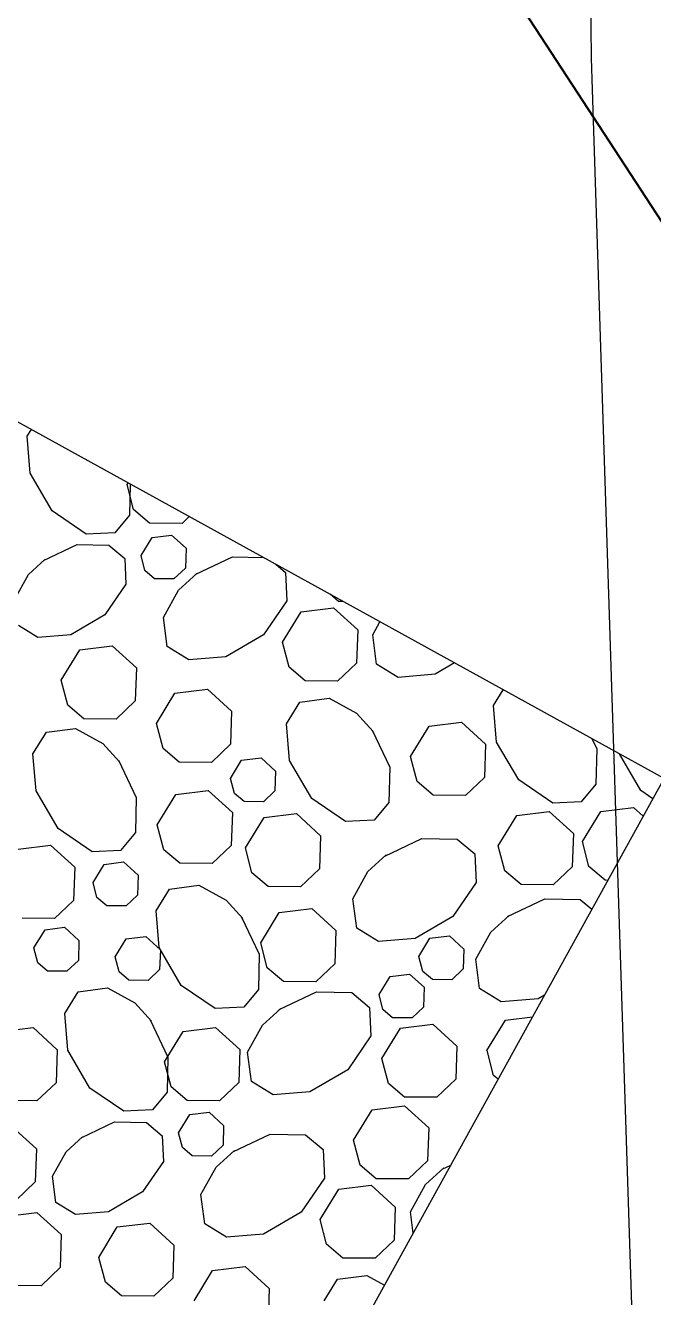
# Model space of a CAD drawing. Header units: inches. Extents: x -5337 to 1057, y 15227 to 19227.
# Drawn here: x -3698.54 to -3693.37, y 15960.06 to 15970.52 of the extents above; entities that cross this region are included whole.
import ezdxf

# ---------------------------------------------------------------- set-up
doc = ezdxf.new("R2010")
doc.units = ezdxf.units.IN
doc.header["$LTSCALE"] = 150
doc.header["$MEASUREMENT"] = 0
for name, color, linetype in [('ECB', 84, 'Continuous'), ('Level 28', 7, 'Continuous'), ('PAVING', 7, 'Continuous')]:
    doc.layers.add(name, color=color, linetype=linetype)

# ---------------------------------------------------------------- blocks, each defined once
blk = doc.blocks.new('A$C58E001BE')
at = {"layer": 'PAVING', "color": 1}
for p, q in [((22.343, 8.757), (4.829, 18.414)), ((17.109, 11.569), (17.143, 11.624)), ((17.133, 11.266), (17.109, 11.569)), ((17.315, 10.955), (17.133, 11.266)), ((17.929, 11.171), (17.938, 11.186)), ((17.983, 10.966), (17.929, 11.171)), ((17.955, 11.176), (17.95, 10.921)), ((17.594, 10.765), (17.315, 10.955)), ((17.95, 10.921), (17.828, 10.776)), ((18.115, 10.854), (17.983, 10.966)), ((18.441, 10.909), (18.381, 10.852)), ((17.828, 10.776), (17.594, 10.765)), ((18.381, 10.852), (18.115, 10.854)), ((17.243, 10.548), (17.518, 10.678)), ((17.518, 10.678), (17.779, 10.673)), ((17.779, 10.673), (17.91, 10.564)), ((18.044, 10.588), (18.135, 10.738)), ((18.135, 10.738), (18.295, 10.757)), ((18.295, 10.757), (18.415, 10.649)), ((17.91, 10.564), (17.92, 10.353)), ((18.076, 10.465), (18.044, 10.588)), ((18.415, 10.649), (18.409, 10.485)), ((18.49, 10.433), (18.796, 10.577)), ((18.796, 10.577), (19.051, 10.572)), ((17.119, 10.433), (17.254, 10.556)), ((18.155, 10.398), (18.076, 10.465)), ((18.409, 10.485), (18.315, 10.397)), ((19.151, 10.517), (19.231, 10.45)), ((17.007, 10.231), (17.119, 10.433)), ((17.92, 10.353), (17.748, 10.101)), ((18.315, 10.397), (18.155, 10.398)), ((18.353, 10.305), (18.503, 10.441)), ((19.231, 10.45), (19.242, 10.216)), ((18.228, 10.08), (18.353, 10.305)), ((19.668, 10.211), (19.598, 10.271)), ((19.242, 10.216), (19.052, 9.937)), ((19.36, 10.126), (19.626, 10.158)), ((19.626, 10.158), (19.825, 9.977)), ((19.707, 10.21), (19.668, 10.211)), ((17.748, 10.101), (17.468, 9.938)), ((18.26, 9.84), (18.228, 10.08)), ((19.208, 9.876), (19.36, 10.126)), ((19.949, 9.937), (20.008, 10.044)), ((17.196, 9.916), (17.036, 10.014)), ((17.468, 9.938), (17.196, 9.916)), ((19.052, 9.937), (18.741, 9.755)), ((19.825, 9.977), (19.816, 9.705)), ((19.981, 9.697), (19.949, 9.937)), ((17.54, 9.813), (17.807, 9.846)), ((17.807, 9.846), (18.006, 9.665)), ((18.438, 9.73), (18.26, 9.84)), ((19.262, 9.671), (19.208, 9.876)), ((17.388, 9.564), (17.54, 9.813)), ((18.741, 9.755), (18.438, 9.73)), ((18.006, 9.665), (17.996, 9.393)), ((19.394, 9.559), (19.262, 9.671)), ((19.816, 9.705), (19.66, 9.557)), ((20.159, 9.587), (19.981, 9.697)), ((20.622, 9.706), (20.462, 9.613)), ((17.442, 9.359), (17.388, 9.564)), ((19.66, 9.557), (19.394, 9.559)), ((20.462, 9.613), (20.159, 9.587)), ((18.171, 9.207), (18.323, 9.457)), ((18.323, 9.457), (18.59, 9.49)), ((18.59, 9.49), (18.789, 9.309)), ((19.35, 9.384), (19.59, 9.416)), ((19.59, 9.416), (19.815, 9.292)), ((20.942, 9.357), (21.021, 9.486)), ((17.574, 9.247), (17.442, 9.359)), ((17.996, 9.393), (17.84, 9.245)), ((18.789, 9.309), (18.78, 9.037)), ((19.24, 9.206), (19.35, 9.384)), ((20.967, 9.055), (20.942, 9.357)), ((17.84, 9.245), (17.574, 9.247)), ((18.225, 9.003), (18.171, 9.207)), ((19.265, 8.903), (19.24, 9.206)), ((19.815, 9.292), (19.952, 9.141)), ((20.412, 9.185), (20.678, 9.218)), ((20.678, 9.218), (20.877, 9.037)), ((17.156, 8.958), (17.266, 9.136)), ((17.266, 9.136), (17.506, 9.168)), ((17.506, 9.168), (17.731, 9.044)), ((19.943, 9.154), (20.088, 8.848)), ((20.259, 8.936), (20.412, 9.185)), ((17.731, 9.044), (17.868, 8.894)), ((18.357, 8.89), (18.225, 9.003)), ((18.78, 9.037), (18.623, 8.888)), ((20.877, 9.037), (20.868, 8.765)), ((21.149, 8.744), (20.967, 9.055)), ((21.749, 9.084), (21.79, 9)), ((21.79, 9), (21.783, 8.71)), ((17.181, 8.656), (17.156, 8.958)), ((17.859, 8.906), (18.004, 8.6)), ((18.623, 8.888), (18.357, 8.89)), ((18.779, 8.756), (18.871, 8.906)), ((18.871, 8.906), (19.031, 8.925)), ((19.031, 8.925), (19.15, 8.817)), ((19.447, 8.592), (19.265, 8.903)), ((20.313, 8.731), (20.259, 8.936)), ((22.153, 8.657), (21.976, 8.959)), ((19.15, 8.817), (19.144, 8.654)), ((20.088, 8.848), (20.081, 8.558)), ((17.514, 0), (22.343, 8.757)), ((18.812, 8.633), (18.779, 8.756)), ((20.446, 8.619), (20.313, 8.731)), ((20.868, 8.765), (20.711, 8.617)), ((21.428, 8.553), (21.149, 8.744)), ((21.783, 8.71), (21.662, 8.564)), ((17.363, 8.345), (17.181, 8.656)), ((18.004, 8.6), (17.998, 8.311)), ((18.178, 8.376), (18.33, 8.625)), ((18.33, 8.625), (18.597, 8.658)), ((18.597, 8.658), (18.796, 8.477)), ((18.891, 8.566), (18.812, 8.633)), ((19.144, 8.654), (19.05, 8.564)), ((19.726, 8.402), (19.447, 8.592)), ((20.711, 8.617), (20.446, 8.619)), ((22.25, 8.59), (22.153, 8.657)), ((18.796, 8.477), (18.786, 8.205)), ((19.05, 8.564), (18.891, 8.566)), ((20.081, 8.558), (19.96, 8.413)), ((21.134, 8.452), (21.4, 8.484)), ((21.4, 8.484), (21.599, 8.303)), ((21.662, 8.564), (21.428, 8.553)), ((21.672, 8.237), (21.824, 8.486)), ((21.824, 8.486), (22.091, 8.519)), ((22.091, 8.519), (22.171, 8.446)), ((18.232, 8.171), (18.178, 8.376)), ((18.902, 8.185), (19.055, 8.435)), ((19.055, 8.435), (19.321, 8.467)), ((19.321, 8.467), (19.52, 8.286)), ((19.96, 8.413), (19.726, 8.402)), ((20.981, 8.202), (21.134, 8.452)), ((17.642, 8.154), (17.363, 8.345)), ((17.998, 8.311), (17.876, 8.165)), ((19.52, 8.286), (19.511, 8.014)), ((20.047, 8.119), (20.353, 8.264)), ((20.353, 8.264), (20.643, 8.258)), ((21.599, 8.303), (21.589, 8.031)), ((17.034, 8.174), (17.301, 8.207)), ((17.301, 8.207), (17.5, 8.026)), ((17.876, 8.165), (17.642, 8.154)), ((18.364, 8.059), (18.232, 8.171)), ((18.786, 8.205), (18.63, 8.057)), ((18.956, 7.98), (18.903, 8.185)), ((20.643, 8.258), (20.788, 8.136)), ((21.035, 7.997), (20.981, 8.202)), ((21.726, 8.032), (21.672, 8.237)), ((17.741, 8.05), (17.901, 8.07)), ((17.901, 8.07), (18.021, 7.961)), ((18.63, 8.057), (18.364, 8.059)), ((19.909, 7.991), (20.06, 8.128)), ((20.788, 8.136), (20.799, 7.902)), ((17.5, 8.026), (17.49, 7.754)), ((17.65, 7.901), (17.741, 8.05)), ((18.021, 7.961), (18.015, 7.798)), ((19.088, 7.868), (18.956, 7.98)), ((19.511, 8.014), (19.354, 7.866)), ((19.785, 7.767), (19.909, 7.991)), ((21.168, 7.885), (21.035, 7.997)), ((21.589, 8.031), (21.433, 7.883)), ((21.858, 7.92), (21.726, 8.032)), ((17.682, 7.778), (17.65, 7.901)), ((18.168, 7.669), (18.279, 7.847)), ((18.279, 7.847), (18.519, 7.879)), ((18.519, 7.879), (18.743, 7.755)), ((19.354, 7.866), (19.088, 7.868)), ((20.799, 7.902), (20.608, 7.623)), ((21.433, 7.883), (21.168, 7.885)), ((21.881, 7.919), (21.858, 7.92)), ((17.49, 7.754), (17.334, 7.605)), ((17.762, 7.71), (17.682, 7.778)), ((18.015, 7.798), (17.921, 7.709)), ((18.743, 7.755), (18.88, 7.605)), ((19.817, 7.526), (19.785, 7.767)), ((21.057, 7.622), (21.363, 7.767)), ((21.363, 7.767), (21.653, 7.761)), ((21.653, 7.761), (21.749, 7.681)), ((17.921, 7.709), (17.762, 7.71)), ((18.193, 7.366), (18.168, 7.669)), ((19.028, 7.405), (19.18, 7.655)), ((19.18, 7.655), (19.447, 7.687)), ((19.447, 7.687), (19.646, 7.507)), ((17.334, 7.605), (17.068, 7.607)), ((17.255, 7.513), (17.415, 7.533)), ((17.415, 7.533), (17.534, 7.425)), ((18.871, 7.617), (19.016, 7.311)), ((20.608, 7.623), (20.297, 7.442)), ((20.919, 7.494), (21.069, 7.631)), ((17.164, 7.364), (17.255, 7.513)), ((17.534, 7.425), (17.529, 7.261)), ((17.832, 7.289), (17.923, 7.438)), ((17.923, 7.438), (18.083, 7.458)), ((18.083, 7.458), (18.203, 7.349)), ((19.646, 7.507), (19.636, 7.234)), ((19.995, 7.416), (19.817, 7.526)), ((20.297, 7.442), (19.995, 7.416)), ((20.328, 7.293), (20.419, 7.443)), ((20.419, 7.443), (20.579, 7.463)), ((20.579, 7.463), (20.698, 7.354)), ((20.795, 7.27), (20.919, 7.494)), ((17.196, 7.241), (17.164, 7.363)), ((18.375, 7.055), (18.193, 7.366)), ((18.203, 7.349), (18.197, 7.186)), ((19.082, 7.2), (19.028, 7.405)), ((20.698, 7.354), (20.693, 7.191)), ((17.275, 7.173), (17.196, 7.241)), ((17.529, 7.261), (17.435, 7.172)), ((17.864, 7.166), (17.832, 7.289)), ((19.016, 7.311), (19.01, 7.021)), ((19.636, 7.234), (19.48, 7.086)), ((20.36, 7.17), (20.328, 7.293)), ((20.827, 7.029), (20.795, 7.27)), ((17.435, 7.172), (17.275, 7.173)), ((17.944, 7.098), (17.864, 7.166)), ((18.197, 7.186), (18.103, 7.097)), ((19.214, 7.088), (19.082, 7.2)), ((20.001, 6.98), (20.092, 7.13)), ((20.092, 7.13), (20.252, 7.149)), ((20.252, 7.149), (20.371, 7.041)), ((20.439, 7.103), (20.36, 7.17)), ((20.693, 7.191), (20.599, 7.102)), ((17.527, 7.003), (17.768, 7.035)), ((17.768, 7.035), (17.992, 6.911)), ((18.103, 7.097), (17.944, 7.098)), ((18.654, 6.865), (18.375, 7.055)), ((19.01, 7.021), (18.889, 6.876)), ((19.48, 7.086), (19.214, 7.088)), ((20.371, 7.041), (20.366, 6.877)), ((20.599, 7.102), (20.439, 7.103)), ((21.005, 6.92), (20.827, 7.029)), ((17.417, 6.825), (17.527, 7.003)), ((17.992, 6.911), (18.129, 6.761)), ((19.181, 6.858), (19.487, 7.003)), ((19.487, 7.003), (19.777, 6.997)), ((19.777, 6.997), (19.922, 6.875)), ((20.033, 6.857), (20.001, 6.98)), ((21.308, 6.945), (21.005, 6.92)), ((21.36, 6.975), (21.308, 6.945)), ((17.442, 6.523), (17.417, 6.825)), ((18.889, 6.876), (18.654, 6.865)), ((19.043, 6.73), (19.193, 6.867)), ((19.922, 6.875), (19.933, 6.641)), ((20.112, 6.789), (20.033, 6.857)), ((20.366, 6.877), (20.272, 6.788)), ((21.04, 6.77), (21.262, 6.798)), ((16.89, 6.676), (17.157, 6.709)), ((17.157, 6.709), (17.355, 6.527)), ((18.12, 6.773), (18.265, 6.467)), ((18.39, 6.677), (18.657, 6.709)), ((18.657, 6.709), (18.856, 6.529)), ((18.919, 6.506), (19.043, 6.73)), ((20.024, 6.455), (20.176, 6.704)), ((20.272, 6.788), (20.112, 6.789)), ((20.176, 6.704), (20.443, 6.737)), ((20.443, 6.737), (20.641, 6.556)), ((20.888, 6.521), (21.04, 6.77)), ((18.238, 6.427), (18.39, 6.677)), ((19.933, 6.641), (19.743, 6.362)), ((17.355, 6.527), (17.346, 6.255)), ((17.624, 6.212), (17.442, 6.523)), ((18.856, 6.529), (18.847, 6.257)), ((18.951, 6.265), (18.919, 6.506)), ((20.641, 6.556), (20.632, 6.284)), ((20.942, 6.316), (20.889, 6.521)), ((18.292, 6.222), (18.238, 6.427)), ((18.265, 6.467), (18.259, 6.178)), ((20.078, 6.25), (20.024, 6.455)), ((19.743, 6.362), (19.432, 6.18)), ((20.632, 6.284), (20.475, 6.136)), ((20.979, 6.285), (20.942, 6.316)), ((17.346, 6.255), (17.189, 6.107)), ((17.903, 6.021), (17.624, 6.212)), ((18.259, 6.178), (18.138, 6.032)), ((18.424, 6.11), (18.292, 6.222)), ((18.847, 6.257), (18.69, 6.108)), ((19.129, 6.155), (18.951, 6.265)), ((19.432, 6.18), (19.129, 6.155)), ((20.21, 6.137), (20.078, 6.25)), ((17.189, 6.107), (16.924, 6.109)), ((18.69, 6.108), (18.424, 6.11)), ((19.943, 6.034), (20.21, 6.066)), ((20.475, 6.136), (20.21, 6.137)), ((20.21, 6.066), (20.409, 5.885)), ((18.138, 6.032), (17.903, 6.021)), ((18.353, 5.844), (18.444, 5.994)), ((18.444, 5.994), (18.604, 6.014)), ((18.604, 6.014), (18.723, 5.905)), ((19.791, 5.784), (19.943, 6.034)), ((16.985, 5.893), (17.184, 5.712)), ((17.552, 5.804), (17.827, 5.935)), ((17.827, 5.935), (18.088, 5.929)), ((18.088, 5.929), (18.219, 5.82)), ((18.723, 5.905), (18.718, 5.742)), ((20.409, 5.885), (20.4, 5.613)), ((17.428, 5.689), (17.563, 5.812)), ((18.219, 5.82), (18.229, 5.609)), ((18.385, 5.722), (18.353, 5.844)), ((18.799, 5.689), (19.105, 5.834)), ((19.105, 5.834), (19.395, 5.828)), ((19.395, 5.828), (19.54, 5.706)), ((19.845, 5.579), (19.791, 5.784)), ((17.184, 5.712), (17.174, 5.44)), ((17.316, 5.487), (17.428, 5.689)), ((18.465, 5.654), (18.385, 5.722)), ((18.624, 5.653), (18.465, 5.654)), ((18.718, 5.742), (18.624, 5.653)), ((18.662, 5.561), (18.812, 5.698)), ((19.54, 5.706), (19.551, 5.472)), ((18.229, 5.609), (18.057, 5.358)), ((18.537, 5.336), (18.662, 5.561)), ((19.978, 5.467), (19.845, 5.579)), ((20.4, 5.613), (20.243, 5.465)), ((20.382, 5.418), (20.533, 5.555)), ((20.52, 5.546), (20.591, 5.579)), ((17.174, 5.44), (17.018, 5.291)), ((17.345, 5.271), (17.316, 5.487)), ((19.551, 5.472), (19.361, 5.193)), ((20.243, 5.465), (19.978, 5.467)), ((18.057, 5.358), (17.777, 5.194)), ((18.569, 5.096), (18.537, 5.336)), ((19.517, 5.132), (19.669, 5.382)), ((19.669, 5.382), (19.935, 5.415)), ((19.935, 5.415), (20.134, 5.234)), ((20.258, 5.194), (20.382, 5.418)), ((17.505, 5.172), (17.345, 5.271)), ((20.134, 5.234), (20.125, 4.962)), ((16.922, 5.156), (17.189, 5.189)), ((17.189, 5.189), (17.388, 5.008)), ((17.777, 5.194), (17.505, 5.172)), ((19.361, 5.193), (19.05, 5.011)), ((19.57, 4.928), (19.517, 5.132)), ((20.281, 5.019), (20.258, 5.194)), ((17.697, 4.82), (17.849, 5.07)), ((17.849, 5.07), (18.116, 5.102)), ((18.116, 5.102), (18.314, 4.921)), ((18.748, 4.986), (18.569, 5.096)), ((17.388, 5.008), (17.379, 4.736)), ((18.314, 4.921), (18.305, 4.649)), ((19.05, 5.011), (18.748, 4.986)), ((19.703, 4.815), (19.57, 4.928)), ((20.125, 4.962), (19.969, 4.813)), ((17.751, 4.616), (17.697, 4.82)), ((19.969, 4.813), (19.703, 4.815)), ((17.379, 4.736), (17.222, 4.587)), ((18.48, 4.464), (18.632, 4.713)), ((18.632, 4.713), (18.899, 4.746)), ((18.899, 4.746), (19.098, 4.565)), ((17.883, 4.503), (17.751, 4.616)), ((18.305, 4.649), (18.149, 4.501)), ((19.549, 4.462), (19.659, 4.64)), ((19.659, 4.64), (19.899, 4.672)), ((19.899, 4.672), (20.046, 4.591)), ((17.222, 4.587), (16.957, 4.589)), ((18.149, 4.501), (17.883, 4.503)), ((19.098, 4.565), (19.089, 4.293))]:
    blk.add_line(p, q, dxfattribs=at)

msp = doc.modelspace()

# ---------------------------------------------------------------- linework, layer by layer
at = {"layer": 'Level 28', "color": 250, "linetype": 'Continuous', "lineweight": 40}
msp.add_line((-3683.862, 15954.421), (-3718.895, 16008.152), dxfattribs=at)
at = {"layer": 'PAVING'}
msp.add_line((-3693.879, 15969.994), (-3693.5, 15958.311), dxfattribs=at)
msp.add_arc((-3673.89, 15970.642), 20, 91.8588, 181.8588, dxfattribs=at)

# ---------------------------------------------------------------- block references
at = {"layer": 'ECB'}
msp.add_blockref('A$C58E001BE', (-3715.631, 15955.575), dxfattribs=at)

doc.saveas('drawing.dxf')
